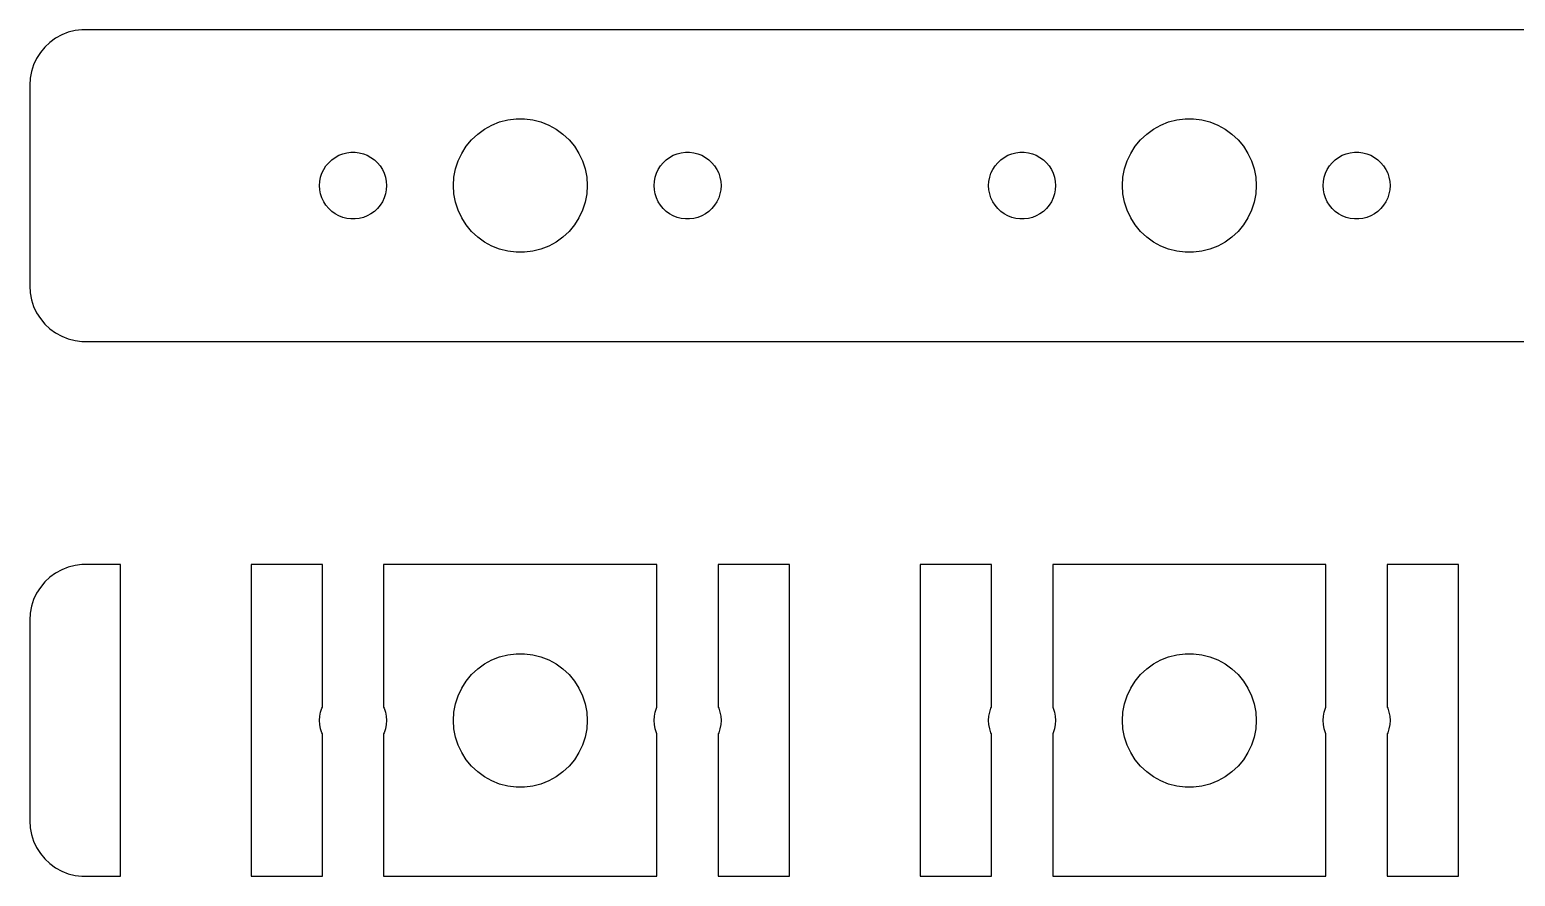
# Model space of a CAD drawing. Header units: metres. Extents: x -134 to 134, y -7 to 79.
# Drawn here: x -134.5 to -67.9, y 41 to 79 of the extents above; entities that cross this region are included whole.
import ezdxf

# ---------------------------------------------------------------- set-up
doc = ezdxf.new("R2010")
doc.units = ezdxf.units.M

msp = doc.modelspace()

# ---------------------------------------------------------------- linework, layer by layer
for p, q in [((-133.34, 78.6108), (-133.594, 78.4263)), ((-133.064, 78.7621), (-133.34, 78.6108)), ((-132.773, 78.8776), (-133.064, 78.7621)), ((-132.468, 78.9557), (-132.773, 78.8776)), ((-132.157, 78.9951), (-132.468, 78.9557)), ((132.157, 78.9951), (-132.157, 78.9951)), ((-134.023, 77.9695), (-134.191, 77.7044)), ((-133.822, 78.2114), (-134.023, 77.9695)), ((-133.594, 78.4263), (-133.822, 78.2114)), ((-134.324, 77.4203), (-134.421, 77.1217)), ((-134.191, 77.7044), (-134.324, 77.4203)), ((-134.48, 76.8133), (-134.5, 76.5)), ((-134.421, 77.1217), (-134.48, 76.8133)), ((-134.5, 76.5), (-134.5, 67.5)), ((-114.107, 74.533), (-113.777, 74.7145)), ((-113.777, 74.7145), (-113.427, 74.8532)), ((-113.427, 74.8532), (-113.062, 74.9469)), ((-113.062, 74.9469), (-112.688, 74.9941)), ((-112.688, 74.9941), (-112.312, 74.9941)), ((-112.312, 74.9941), (-111.938, 74.9469)), ((-111.938, 74.9469), (-111.573, 74.8532)), ((-111.573, 74.8532), (-111.223, 74.7145)), ((-111.223, 74.7145), (-110.893, 74.533)), ((-84.1075, 74.533), (-83.7773, 74.7145)), ((-83.7773, 74.7145), (-83.427, 74.8532)), ((-83.427, 74.8532), (-83.0621, 74.9469)), ((-83.0621, 74.9469), (-82.6884, 74.9941)), ((-82.6884, 74.9941), (-82.3116, 74.9941)), ((-82.3116, 74.9941), (-81.9379, 74.9469)), ((-81.9379, 74.9469), (-81.573, 74.8532)), ((-81.573, 74.8532), (-81.2227, 74.7145)), ((-81.2227, 74.7145), (-80.8925, 74.533)), ((-114.927, 73.7634), (-114.687, 74.0536)), ((-114.687, 74.0536), (-114.412, 74.3115)), ((-114.412, 74.3115), (-114.107, 74.533)), ((-110.893, 74.533), (-110.588, 74.3115)), ((-110.588, 74.3115), (-110.313, 74.0536)), ((-110.313, 74.0536), (-110.073, 73.7634)), ((-84.927, 73.7634), (-84.6869, 74.0536)), ((-84.6869, 74.0536), (-84.4123, 74.3115)), ((-84.4123, 74.3115), (-84.1075, 74.533)), ((-80.8925, 74.533), (-80.5877, 74.3115)), ((-80.5877, 74.3115), (-80.3131, 74.0536)), ((-80.3131, 74.0536), (-80.073, 73.7634)), ((-120.804, 73.2665), (-120.639, 73.3572)), ((-120.639, 73.3572), (-120.464, 73.4266)), ((-120.464, 73.4266), (-120.281, 73.4734)), ((-120.281, 73.4734), (-120.094, 73.497)), ((-120.094, 73.497), (-119.906, 73.497)), ((-119.906, 73.497), (-119.719, 73.4734)), ((-119.719, 73.4734), (-119.536, 73.4266)), ((-119.536, 73.4266), (-119.361, 73.3572)), ((-119.361, 73.3572), (-119.196, 73.2665)), ((-115.289, 73.1044), (-115.129, 73.4453)), ((-115.129, 73.4453), (-114.927, 73.7634)), ((-110.073, 73.7634), (-109.871, 73.4453)), ((-109.871, 73.4453), (-109.711, 73.1044)), ((-105.804, 73.2665), (-105.639, 73.3572)), ((-105.639, 73.3572), (-105.464, 73.4266)), ((-105.464, 73.4266), (-105.281, 73.4734)), ((-105.281, 73.4734), (-105.094, 73.497)), ((-105.094, 73.497), (-104.906, 73.497)), ((-104.906, 73.497), (-104.719, 73.4734)), ((-104.719, 73.4734), (-104.536, 73.4266)), ((-104.536, 73.4266), (-104.361, 73.3572)), ((-104.361, 73.3572), (-104.196, 73.2665)), ((-90.8037, 73.2665), (-90.6387, 73.3572)), ((-90.6387, 73.3572), (-90.4635, 73.4266)), ((-90.4635, 73.4266), (-90.2811, 73.4734)), ((-90.2811, 73.4734), (-90.0942, 73.497)), ((-90.0942, 73.497), (-89.9058, 73.497)), ((-89.9058, 73.497), (-89.7189, 73.4734)), ((-89.7189, 73.4734), (-89.5365, 73.4266)), ((-89.5365, 73.4266), (-89.3613, 73.3572)), ((-89.3613, 73.3572), (-89.1963, 73.2665)), ((-85.2893, 73.1044), (-85.1289, 73.4453)), ((-85.1289, 73.4453), (-84.927, 73.7634)), ((-80.073, 73.7634), (-79.8711, 73.4453)), ((-79.8711, 73.4453), (-79.7107, 73.1044)), ((-75.8037, 73.2665), (-75.6387, 73.3572)), ((-75.6387, 73.3572), (-75.4635, 73.4266)), ((-75.4635, 73.4266), (-75.2811, 73.4734)), ((-75.2811, 73.4734), (-75.0942, 73.497)), ((-75.0942, 73.497), (-74.9058, 73.497)), ((-74.9058, 73.497), (-74.7189, 73.4734)), ((-74.7189, 73.4734), (-74.5365, 73.4266)), ((-74.5365, 73.4266), (-74.3613, 73.3572)), ((-74.3613, 73.3572), (-74.1963, 73.2665)), ((-121.395, 72.5522), (-121.314, 72.7226)), ((-121.314, 72.7226), (-121.214, 72.8817)), ((-121.214, 72.8817), (-121.093, 73.0268)), ((-121.093, 73.0268), (-120.956, 73.1558)), ((-120.956, 73.1558), (-120.804, 73.2665)), ((-119.196, 73.2665), (-119.044, 73.1558)), ((-119.044, 73.1558), (-118.907, 73.0268)), ((-118.907, 73.0268), (-118.786, 72.8817)), ((-118.786, 72.8817), (-118.686, 72.7226)), ((-118.686, 72.7226), (-118.605, 72.5522)), ((-115.476, 72.376), (-115.406, 72.7461)), ((-115.406, 72.7461), (-115.289, 73.1044)), ((-109.711, 73.1044), (-109.594, 72.7461)), ((-109.594, 72.7461), (-109.524, 72.376)), ((-106.395, 72.5522), (-106.314, 72.7226)), ((-106.314, 72.7226), (-106.214, 72.8817)), ((-106.214, 72.8817), (-106.093, 73.0268)), ((-106.093, 73.0268), (-105.956, 73.1558)), ((-105.956, 73.1558), (-105.804, 73.2665)), ((-104.196, 73.2665), (-104.044, 73.1558)), ((-104.044, 73.1558), (-103.907, 73.0268)), ((-103.907, 73.0268), (-103.786, 72.8817)), ((-103.786, 72.8817), (-103.686, 72.7226)), ((-103.686, 72.7226), (-103.605, 72.5522)), ((-91.3947, 72.5522), (-91.3145, 72.7226)), ((-91.3145, 72.7226), (-91.2135, 72.8817)), ((-91.2135, 72.8817), (-91.0934, 73.0268)), ((-91.0934, 73.0268), (-90.9561, 73.1558)), ((-90.9561, 73.1558), (-90.8037, 73.2665)), ((-89.1963, 73.2665), (-89.0439, 73.1558)), ((-89.0439, 73.1558), (-88.9065, 73.0268)), ((-88.9065, 73.0268), (-88.7865, 72.8817)), ((-88.7865, 72.8817), (-88.6855, 72.7226)), ((-88.6855, 72.7226), (-88.6053, 72.5522)), ((-85.4763, 72.376), (-85.4057, 72.7461)), ((-85.4057, 72.7461), (-85.2893, 73.1044)), ((-79.7107, 73.1044), (-79.5943, 72.7461)), ((-79.5943, 72.7461), (-79.5237, 72.376)), ((-76.3947, 72.5522), (-76.3145, 72.7226)), ((-76.3145, 72.7226), (-76.2135, 72.8817)), ((-76.2135, 72.8817), (-76.0934, 73.0268)), ((-76.0934, 73.0268), (-75.9561, 73.1558)), ((-75.9561, 73.1558), (-75.8037, 73.2665)), ((-74.1963, 73.2665), (-74.0439, 73.1558)), ((-74.0439, 73.1558), (-73.9065, 73.0268)), ((-73.9065, 73.0268), (-73.7865, 72.8817)), ((-73.7865, 72.8817), (-73.6855, 72.7226)), ((-73.6855, 72.7226), (-73.6053, 72.5522)), ((-121.5, 72), (-121.488, 72.188)), ((-121.488, 71.812), (-121.5, 72)), ((-121.488, 72.188), (-121.453, 72.373)), ((-121.453, 72.373), (-121.395, 72.5522)), ((-118.605, 72.5522), (-118.547, 72.373)), ((-118.547, 72.373), (-118.512, 72.188)), ((-118.512, 72.188), (-118.5, 72)), ((-118.5, 72), (-118.512, 71.812)), ((-115.5, 72), (-115.476, 72.376)), ((-115.476, 71.624), (-115.5, 72)), ((-109.524, 72.376), (-109.5, 72)), ((-109.5, 72), (-109.524, 71.624)), ((-106.5, 72), (-106.488, 72.188)), ((-106.488, 71.812), (-106.5, 72)), ((-106.488, 72.188), (-106.453, 72.373)), ((-106.453, 72.373), (-106.395, 72.5522)), ((-103.605, 72.5522), (-103.547, 72.373)), ((-103.547, 72.373), (-103.512, 72.188)), ((-103.512, 72.188), (-103.5, 72)), ((-103.5, 72), (-103.512, 71.812)), ((-91.5, 72), (-91.4882, 72.188)), ((-91.4882, 71.812), (-91.5, 72)), ((-91.4882, 72.188), (-91.4529, 72.373)), ((-91.4529, 72.373), (-91.3947, 72.5522)), ((-88.6053, 72.5522), (-88.5471, 72.373)), ((-88.5471, 72.373), (-88.5118, 72.188)), ((-88.5118, 72.188), (-88.5, 72)), ((-88.5, 72), (-88.5118, 71.812)), ((-85.5, 72), (-85.4763, 72.376)), ((-85.4763, 71.624), (-85.5, 72)), ((-79.5237, 72.376), (-79.5, 72)), ((-79.5, 72), (-79.5237, 71.624)), ((-76.5, 72), (-76.4882, 72.188)), ((-76.4882, 71.812), (-76.5, 72)), ((-76.4882, 72.188), (-76.4529, 72.373)), ((-76.4529, 72.373), (-76.3947, 72.5522)), ((-73.6053, 72.5522), (-73.5471, 72.373)), ((-73.5471, 72.373), (-73.5118, 72.188)), ((-73.5118, 72.188), (-73.5, 72)), ((-73.5, 72), (-73.5118, 71.812)), ((-121.453, 71.627), (-121.488, 71.812)), ((-121.395, 71.4478), (-121.453, 71.627)), ((-121.314, 71.2774), (-121.395, 71.4478)), ((-118.605, 71.4478), (-118.686, 71.2774)), ((-118.547, 71.627), (-118.605, 71.4478)), ((-118.512, 71.812), (-118.547, 71.627)), ((-115.406, 71.2539), (-115.476, 71.624)), ((-109.524, 71.624), (-109.594, 71.2539)), ((-106.453, 71.627), (-106.488, 71.812)), ((-106.395, 71.4478), (-106.453, 71.627)), ((-106.314, 71.2774), (-106.395, 71.4478)), ((-103.605, 71.4478), (-103.686, 71.2774)), ((-103.547, 71.627), (-103.605, 71.4478)), ((-103.512, 71.812), (-103.547, 71.627)), ((-91.4529, 71.627), (-91.4882, 71.812)), ((-91.3947, 71.4478), (-91.4529, 71.627)), ((-91.3145, 71.2774), (-91.3947, 71.4478)), ((-88.6053, 71.4478), (-88.6855, 71.2774)), ((-88.5471, 71.627), (-88.6053, 71.4478)), ((-88.5118, 71.812), (-88.5471, 71.627)), ((-85.4057, 71.2539), (-85.4763, 71.624)), ((-79.5237, 71.624), (-79.5943, 71.2539)), ((-76.4529, 71.627), (-76.4882, 71.812)), ((-76.3947, 71.4478), (-76.4529, 71.627)), ((-76.3145, 71.2774), (-76.3947, 71.4478)), ((-73.6053, 71.4478), (-73.6855, 71.2774)), ((-73.5471, 71.627), (-73.6053, 71.4478)), ((-73.5118, 71.812), (-73.5471, 71.627)), ((-121.214, 71.1183), (-121.314, 71.2774)), ((-121.093, 70.9732), (-121.214, 71.1183)), ((-120.956, 70.8442), (-121.093, 70.9732)), ((-120.804, 70.7335), (-120.956, 70.8442)), ((-120.639, 70.6428), (-120.804, 70.7335)), ((-120.464, 70.5734), (-120.639, 70.6428)), ((-119.361, 70.6428), (-119.536, 70.5734)), ((-119.196, 70.7335), (-119.361, 70.6428)), ((-119.044, 70.8442), (-119.196, 70.7335)), ((-118.907, 70.9732), (-119.044, 70.8442)), ((-118.786, 71.1183), (-118.907, 70.9732)), ((-118.686, 71.2774), (-118.786, 71.1183)), ((-115.289, 70.8956), (-115.406, 71.2539)), ((-115.129, 70.5547), (-115.289, 70.8956)), ((-109.711, 70.8956), (-109.871, 70.5547)), ((-109.594, 71.2539), (-109.711, 70.8956)), ((-106.214, 71.1183), (-106.314, 71.2774)), ((-106.093, 70.9732), (-106.214, 71.1183)), ((-105.956, 70.8442), (-106.093, 70.9732)), ((-105.804, 70.7335), (-105.956, 70.8442)), ((-105.639, 70.6428), (-105.804, 70.7335)), ((-105.464, 70.5734), (-105.639, 70.6428)), ((-104.361, 70.6428), (-104.536, 70.5734)), ((-104.196, 70.7335), (-104.361, 70.6428)), ((-104.044, 70.8442), (-104.196, 70.7335)), ((-103.907, 70.9732), (-104.044, 70.8442)), ((-103.786, 71.1183), (-103.907, 70.9732)), ((-103.686, 71.2774), (-103.786, 71.1183)), ((-91.2135, 71.1183), (-91.3145, 71.2774)), ((-91.0934, 70.9732), (-91.2135, 71.1183)), ((-90.9561, 70.8442), (-91.0934, 70.9732)), ((-90.8037, 70.7335), (-90.9561, 70.8442)), ((-90.6387, 70.6428), (-90.8037, 70.7335)), ((-90.4635, 70.5734), (-90.6387, 70.6428)), ((-89.3613, 70.6428), (-89.5365, 70.5734)), ((-89.1963, 70.7335), (-89.3613, 70.6428)), ((-89.0439, 70.8442), (-89.1963, 70.7335)), ((-88.9065, 70.9732), (-89.0439, 70.8442)), ((-88.7865, 71.1183), (-88.9065, 70.9732)), ((-88.6855, 71.2774), (-88.7865, 71.1183)), ((-85.2893, 70.8956), (-85.4057, 71.2539)), ((-85.1289, 70.5547), (-85.2893, 70.8956)), ((-79.7107, 70.8956), (-79.8711, 70.5547)), ((-79.5943, 71.2539), (-79.7107, 70.8956)), ((-76.2135, 71.1183), (-76.3145, 71.2774)), ((-76.0934, 70.9732), (-76.2135, 71.1183)), ((-75.9561, 70.8442), (-76.0934, 70.9732)), ((-75.8037, 70.7335), (-75.9561, 70.8442)), ((-75.6387, 70.6428), (-75.8037, 70.7335)), ((-75.4635, 70.5734), (-75.6387, 70.6428)), ((-74.3613, 70.6428), (-74.5365, 70.5734)), ((-74.1963, 70.7335), (-74.3613, 70.6428)), ((-74.0439, 70.8442), (-74.1963, 70.7335)), ((-73.9065, 70.9732), (-74.0439, 70.8442)), ((-73.7865, 71.1183), (-73.9065, 70.9732)), ((-73.6855, 71.2774), (-73.7865, 71.1183)), ((-120.281, 70.5266), (-120.464, 70.5734)), ((-120.094, 70.503), (-120.281, 70.5266)), ((-119.906, 70.503), (-120.094, 70.503)), ((-119.719, 70.5266), (-119.906, 70.503)), ((-119.536, 70.5734), (-119.719, 70.5266)), ((-114.927, 70.2366), (-115.129, 70.5547)), ((-114.687, 69.9464), (-114.927, 70.2366)), ((-110.073, 70.2366), (-110.313, 69.9464)), ((-109.871, 70.5547), (-110.073, 70.2366)), ((-105.281, 70.5266), (-105.464, 70.5734)), ((-105.094, 70.503), (-105.281, 70.5266)), ((-104.906, 70.503), (-105.094, 70.503)), ((-104.719, 70.5266), (-104.906, 70.503)), ((-104.536, 70.5734), (-104.719, 70.5266)), ((-90.2811, 70.5266), (-90.4635, 70.5734)), ((-90.0942, 70.503), (-90.2811, 70.5266)), ((-89.9058, 70.503), (-90.0942, 70.503)), ((-89.7189, 70.5266), (-89.9058, 70.503)), ((-89.5365, 70.5734), (-89.7189, 70.5266)), ((-84.927, 70.2366), (-85.1289, 70.5547)), ((-84.6869, 69.9464), (-84.927, 70.2366)), ((-80.073, 70.2366), (-80.3131, 69.9464)), ((-79.8711, 70.5547), (-80.073, 70.2366)), ((-75.2811, 70.5266), (-75.4635, 70.5734)), ((-75.0942, 70.503), (-75.2811, 70.5266)), ((-74.9058, 70.503), (-75.0942, 70.503)), ((-74.7189, 70.5266), (-74.9058, 70.503)), ((-74.5365, 70.5734), (-74.7189, 70.5266)), ((-114.412, 69.6885), (-114.687, 69.9464)), ((-114.107, 69.467), (-114.412, 69.6885)), ((-113.777, 69.2855), (-114.107, 69.467)), ((-113.427, 69.1468), (-113.777, 69.2855)), ((-111.223, 69.2855), (-111.573, 69.1468)), ((-110.893, 69.467), (-111.223, 69.2855)), ((-110.588, 69.6885), (-110.893, 69.467)), ((-110.313, 69.9464), (-110.588, 69.6885)), ((-84.4123, 69.6885), (-84.6869, 69.9464)), ((-84.1075, 69.467), (-84.4123, 69.6885)), ((-83.7773, 69.2855), (-84.1075, 69.467)), ((-83.427, 69.1468), (-83.7773, 69.2855)), ((-81.2227, 69.2855), (-81.573, 69.1468)), ((-80.8925, 69.467), (-81.2227, 69.2855)), ((-80.5877, 69.6885), (-80.8925, 69.467)), ((-80.3131, 69.9464), (-80.5877, 69.6885)), ((-113.062, 69.0531), (-113.427, 69.1468)), ((-112.688, 69.0059), (-113.062, 69.0531)), ((-112.312, 69.0059), (-112.688, 69.0059)), ((-111.938, 69.0531), (-112.312, 69.0059)), ((-111.573, 69.1468), (-111.938, 69.0531)), ((-83.0621, 69.0531), (-83.427, 69.1468)), ((-82.6884, 69.0059), (-83.0621, 69.0531)), ((-82.3116, 69.0059), (-82.6884, 69.0059)), ((-81.9379, 69.0531), (-82.3116, 69.0059)), ((-81.573, 69.1468), (-81.9379, 69.0531)), ((-134.5, 67.5), (-134.48, 67.1867)), ((-134.48, 67.1867), (-134.421, 66.8783)), ((-134.421, 66.8783), (-134.324, 66.5797)), ((-134.324, 66.5797), (-134.191, 66.2956)), ((-134.191, 66.2956), (-134.023, 66.0305)), ((-134.023, 66.0305), (-133.822, 65.7886)), ((-133.822, 65.7886), (-133.594, 65.5737)), ((-133.594, 65.5737), (-133.34, 65.3892)), ((-133.34, 65.3892), (-133.064, 65.2379)), ((-133.064, 65.2379), (-132.773, 65.1224)), ((-132.773, 65.1224), (-132.468, 65.0443)), ((-132.468, 65.0443), (-132.157, 65.0049)), ((-132.157, 65.0049), (132.157, 65.0049)), ((-133.064, 54.7621), (-133.34, 54.6108)), ((-132.773, 54.8776), (-133.064, 54.7621)), ((-132.468, 54.9557), (-132.773, 54.8776)), ((-132.157, 54.9951), (-132.468, 54.9557)), ((-130.434, 54.9951), (-132.157, 54.9951)), ((-130.434, 41.0049), (-130.434, 54.9951)), ((-121.372, 54.9951), (-124.566, 54.9951)), ((-124.566, 54.9951), (-124.566, 41.0049)), ((-121.372, 48.6), (-121.372, 54.9951)), ((-106.372, 54.9951), (-118.628, 54.9951)), ((-118.628, 54.9951), (-118.628, 48.6)), ((-106.372, 48.6), (-106.372, 54.9951)), ((-100.434, 54.9951), (-103.628, 54.9951)), ((-103.628, 54.9951), (-103.628, 48.6)), ((-100.434, 41.0049), (-100.434, 54.9951)), ((-91.3722, 54.9951), (-94.5664, 54.9951)), ((-94.5664, 54.9951), (-94.5664, 41.0049)), ((-91.3722, 48.6), (-91.3722, 54.9951)), ((-76.3722, 54.9951), (-88.6278, 54.9951)), ((-88.6278, 54.9951), (-88.6278, 48.6)), ((-76.3722, 48.6), (-76.3722, 54.9951)), ((-70.4336, 54.9951), (-73.6278, 54.9951)), ((-73.6278, 54.9951), (-73.6278, 48.6)), ((-70.4336, 41.0049), (-70.4336, 54.9951)), ((-134.023, 53.9695), (-134.191, 53.7044)), ((-133.822, 54.2114), (-134.023, 53.9695)), ((-133.594, 54.4263), (-133.822, 54.2114)), ((-133.34, 54.6108), (-133.594, 54.4263)), ((-134.324, 53.4203), (-134.421, 53.1217)), ((-134.191, 53.7044), (-134.324, 53.4203)), ((-134.48, 52.8133), (-134.5, 52.5)), ((-134.421, 53.1217), (-134.48, 52.8133)), ((-134.5, 52.5), (-134.5, 43.5)), ((-114.107, 50.533), (-113.777, 50.7145)), ((-113.777, 50.7145), (-113.427, 50.8532)), ((-113.427, 50.8532), (-113.062, 50.9469)), ((-113.062, 50.9469), (-112.688, 50.9941)), ((-112.688, 50.9941), (-112.312, 50.9941)), ((-112.312, 50.9941), (-111.938, 50.9469)), ((-111.938, 50.9469), (-111.573, 50.8532)), ((-111.573, 50.8532), (-111.223, 50.7145)), ((-111.223, 50.7145), (-110.893, 50.533)), ((-84.1075, 50.533), (-83.7773, 50.7145)), ((-83.7773, 50.7145), (-83.427, 50.8532)), ((-83.427, 50.8532), (-83.0621, 50.9469)), ((-83.0621, 50.9469), (-82.6884, 50.9941)), ((-82.6884, 50.9941), (-82.3116, 50.9941)), ((-82.3116, 50.9941), (-81.9379, 50.9469)), ((-81.9379, 50.9469), (-81.573, 50.8532)), ((-81.573, 50.8532), (-81.2227, 50.7145)), ((-81.2227, 50.7145), (-80.8925, 50.533)), ((-114.927, 49.7634), (-114.687, 50.0536)), ((-114.687, 50.0536), (-114.412, 50.3115)), ((-114.412, 50.3115), (-114.107, 50.533)), ((-110.893, 50.533), (-110.588, 50.3115)), ((-110.588, 50.3115), (-110.313, 50.0536)), ((-110.313, 50.0536), (-110.073, 49.7634)), ((-84.927, 49.7634), (-84.6869, 50.0536)), ((-84.6869, 50.0536), (-84.4123, 50.3115)), ((-84.4123, 50.3115), (-84.1075, 50.533)), ((-80.8925, 50.533), (-80.5877, 50.3115)), ((-80.5877, 50.3115), (-80.3131, 50.0536)), ((-80.3131, 50.0536), (-80.073, 49.7634)), ((-115.289, 49.1044), (-115.129, 49.4453)), ((-115.129, 49.4453), (-114.927, 49.7634)), ((-110.073, 49.7634), (-109.871, 49.4453)), ((-109.871, 49.4453), (-109.711, 49.1044)), ((-85.2893, 49.1044), (-85.1289, 49.4453)), ((-85.1289, 49.4453), (-84.927, 49.7634)), ((-80.073, 49.7634), (-79.8711, 49.4453)), ((-79.8711, 49.4453), (-79.7107, 49.1044)), ((-115.476, 48.376), (-115.406, 48.7461)), ((-115.406, 48.7461), (-115.289, 49.1044)), ((-109.711, 49.1044), (-109.594, 48.7461)), ((-109.594, 48.7461), (-109.524, 48.376)), ((-85.4763, 48.376), (-85.4057, 48.7461)), ((-85.4057, 48.7461), (-85.2893, 49.1044)), ((-79.7107, 49.1044), (-79.5943, 48.7461)), ((-79.5943, 48.7461), (-79.5237, 48.376)), ((-121.5, 48), (-121.488, 48.188)), ((-121.488, 47.812), (-121.5, 48)), ((-121.488, 48.188), (-121.453, 48.373)), ((-121.453, 48.373), (-121.395, 48.5522)), ((-121.395, 48.5522), (-121.372, 48.6)), ((-118.628, 48.6), (-118.605, 48.5522)), ((-118.605, 48.5522), (-118.547, 48.373)), ((-118.547, 48.373), (-118.512, 48.188)), ((-118.512, 48.188), (-118.5, 48)), ((-118.5, 48), (-118.512, 47.812)), ((-115.5, 48), (-115.476, 48.376)), ((-115.476, 47.624), (-115.5, 48)), ((-109.524, 48.376), (-109.5, 48)), ((-109.5, 48), (-109.524, 47.624)), ((-106.5, 48), (-106.488, 48.188)), ((-106.488, 47.812), (-106.5, 48)), ((-106.488, 48.188), (-106.453, 48.373)), ((-106.453, 48.373), (-106.395, 48.5522)), ((-106.395, 48.5522), (-106.372, 48.6)), ((-103.628, 48.6), (-103.605, 48.5522)), ((-103.605, 48.5522), (-103.547, 48.373)), ((-103.547, 48.373), (-103.512, 48.188)), ((-103.512, 48.188), (-103.5, 48)), ((-103.5, 48), (-103.512, 47.812)), ((-91.5, 48), (-91.4882, 48.188)), ((-91.4882, 47.812), (-91.5, 48)), ((-91.4882, 48.188), (-91.4529, 48.373)), ((-91.4529, 48.373), (-91.3947, 48.5522)), ((-91.3947, 48.5522), (-91.3722, 48.6)), ((-88.6278, 48.6), (-88.6053, 48.5522)), ((-88.6053, 48.5522), (-88.5471, 48.373)), ((-88.5471, 48.373), (-88.5118, 48.188)), ((-88.5118, 48.188), (-88.5, 48)), ((-88.5, 48), (-88.5118, 47.812)), ((-85.5, 48), (-85.4763, 48.376)), ((-85.4763, 47.624), (-85.5, 48)), ((-79.5237, 48.376), (-79.5, 48)), ((-79.5, 48), (-79.5237, 47.624)), ((-76.5, 48), (-76.4882, 48.188)), ((-76.4882, 47.812), (-76.5, 48)), ((-76.4882, 48.188), (-76.4529, 48.373)), ((-76.4529, 48.373), (-76.3947, 48.5522)), ((-76.3947, 48.5522), (-76.3722, 48.6)), ((-73.6278, 48.6), (-73.6053, 48.5522)), ((-73.6053, 48.5522), (-73.5471, 48.373)), ((-73.5471, 48.373), (-73.5118, 48.188)), ((-73.5118, 48.188), (-73.5, 48)), ((-73.5, 48), (-73.5118, 47.812)), ((-121.453, 47.627), (-121.488, 47.812)), ((-121.395, 47.4478), (-121.453, 47.627)), ((-121.372, 47.4), (-121.395, 47.4478)), ((-121.372, 41.0049), (-121.372, 47.4)), ((-118.605, 47.4478), (-118.628, 47.4)), ((-118.628, 47.4), (-118.628, 41.0049)), ((-118.547, 47.627), (-118.605, 47.4478)), ((-118.512, 47.812), (-118.547, 47.627)), ((-115.406, 47.2539), (-115.476, 47.624)), ((-109.524, 47.624), (-109.594, 47.2539)), ((-106.453, 47.627), (-106.488, 47.812)), ((-106.395, 47.4478), (-106.453, 47.627)), ((-106.372, 47.4), (-106.395, 47.4478)), ((-106.372, 41.0049), (-106.372, 47.4)), ((-103.605, 47.4478), (-103.628, 47.4)), ((-103.628, 47.4), (-103.628, 41.0049)), ((-103.547, 47.627), (-103.605, 47.4478)), ((-103.512, 47.812), (-103.547, 47.627)), ((-91.4529, 47.627), (-91.4882, 47.812)), ((-91.3947, 47.4478), (-91.4529, 47.627)), ((-91.3722, 47.4), (-91.3947, 47.4478)), ((-91.3722, 41.0049), (-91.3722, 47.4)), ((-88.6053, 47.4478), (-88.6278, 47.4)), ((-88.6278, 47.4), (-88.6278, 41.0049)), ((-88.5471, 47.627), (-88.6053, 47.4478)), ((-88.5118, 47.812), (-88.5471, 47.627)), ((-85.4057, 47.2539), (-85.4763, 47.624)), ((-79.5237, 47.624), (-79.5943, 47.2539)), ((-76.4529, 47.627), (-76.4882, 47.812)), ((-76.3947, 47.4478), (-76.4529, 47.627)), ((-76.3722, 47.4), (-76.3947, 47.4478)), ((-76.3722, 41.0049), (-76.3722, 47.4)), ((-73.6053, 47.4478), (-73.6278, 47.4)), ((-73.6278, 47.4), (-73.6278, 41.0049)), ((-73.5471, 47.627), (-73.6053, 47.4478)), ((-73.5118, 47.812), (-73.5471, 47.627)), ((-115.289, 46.8956), (-115.406, 47.2539)), ((-115.129, 46.5547), (-115.289, 46.8956)), ((-109.711, 46.8956), (-109.871, 46.5547)), ((-109.594, 47.2539), (-109.711, 46.8956)), ((-85.2893, 46.8956), (-85.4057, 47.2539)), ((-85.1289, 46.5547), (-85.2893, 46.8956)), ((-79.7107, 46.8956), (-79.8711, 46.5547)), ((-79.5943, 47.2539), (-79.7107, 46.8956)), ((-114.927, 46.2366), (-115.129, 46.5547)), ((-114.687, 45.9464), (-114.927, 46.2366)), ((-110.073, 46.2366), (-110.313, 45.9464)), ((-109.871, 46.5547), (-110.073, 46.2366)), ((-84.927, 46.2366), (-85.1289, 46.5547)), ((-84.6869, 45.9464), (-84.927, 46.2366)), ((-80.073, 46.2366), (-80.3131, 45.9464)), ((-79.8711, 46.5547), (-80.073, 46.2366)), ((-114.412, 45.6885), (-114.687, 45.9464)), ((-114.107, 45.467), (-114.412, 45.6885)), ((-113.777, 45.2855), (-114.107, 45.467)), ((-110.893, 45.467), (-111.223, 45.2855)), ((-110.588, 45.6885), (-110.893, 45.467)), ((-110.313, 45.9464), (-110.588, 45.6885)), ((-84.4123, 45.6885), (-84.6869, 45.9464)), ((-84.1075, 45.467), (-84.4123, 45.6885)), ((-83.7773, 45.2855), (-84.1075, 45.467)), ((-80.8925, 45.467), (-81.2227, 45.2855)), ((-80.5877, 45.6885), (-80.8925, 45.467)), ((-80.3131, 45.9464), (-80.5877, 45.6885)), ((-113.427, 45.1468), (-113.777, 45.2855)), ((-113.062, 45.0531), (-113.427, 45.1468)), ((-112.688, 45.0059), (-113.062, 45.0531)), ((-112.312, 45.0059), (-112.688, 45.0059)), ((-111.938, 45.0531), (-112.312, 45.0059)), ((-111.573, 45.1468), (-111.938, 45.0531)), ((-111.223, 45.2855), (-111.573, 45.1468)), ((-83.427, 45.1468), (-83.7773, 45.2855)), ((-83.0621, 45.0531), (-83.427, 45.1468)), ((-82.6884, 45.0059), (-83.0621, 45.0531)), ((-82.3116, 45.0059), (-82.6884, 45.0059)), ((-81.9379, 45.0531), (-82.3116, 45.0059)), ((-81.573, 45.1468), (-81.9379, 45.0531)), ((-81.2227, 45.2855), (-81.573, 45.1468)), ((-134.5, 43.5), (-134.48, 43.1867)), ((-134.48, 43.1867), (-134.421, 42.8783)), ((-134.421, 42.8783), (-134.324, 42.5797)), ((-134.324, 42.5797), (-134.191, 42.2956)), ((-134.191, 42.2956), (-134.023, 42.0305)), ((-134.023, 42.0305), (-133.822, 41.7886)), ((-133.822, 41.7886), (-133.594, 41.5737)), ((-133.594, 41.5737), (-133.34, 41.3892)), ((-133.34, 41.3892), (-133.064, 41.2379)), ((-133.064, 41.2379), (-132.773, 41.1224)), ((-132.773, 41.1224), (-132.468, 41.0443)), ((-132.468, 41.0443), (-132.157, 41.0049)), ((-132.157, 41.0049), (-130.434, 41.0049)), ((-124.566, 41.0049), (-121.372, 41.0049)), ((-118.628, 41.0049), (-106.372, 41.0049)), ((-103.628, 41.0049), (-100.434, 41.0049)), ((-94.5664, 41.0049), (-91.3722, 41.0049)), ((-88.6278, 41.0049), (-76.3722, 41.0049)), ((-73.6278, 41.0049), (-70.4336, 41.0049))]:
    msp.add_line(p, q)

doc.saveas('drawing.dxf')
